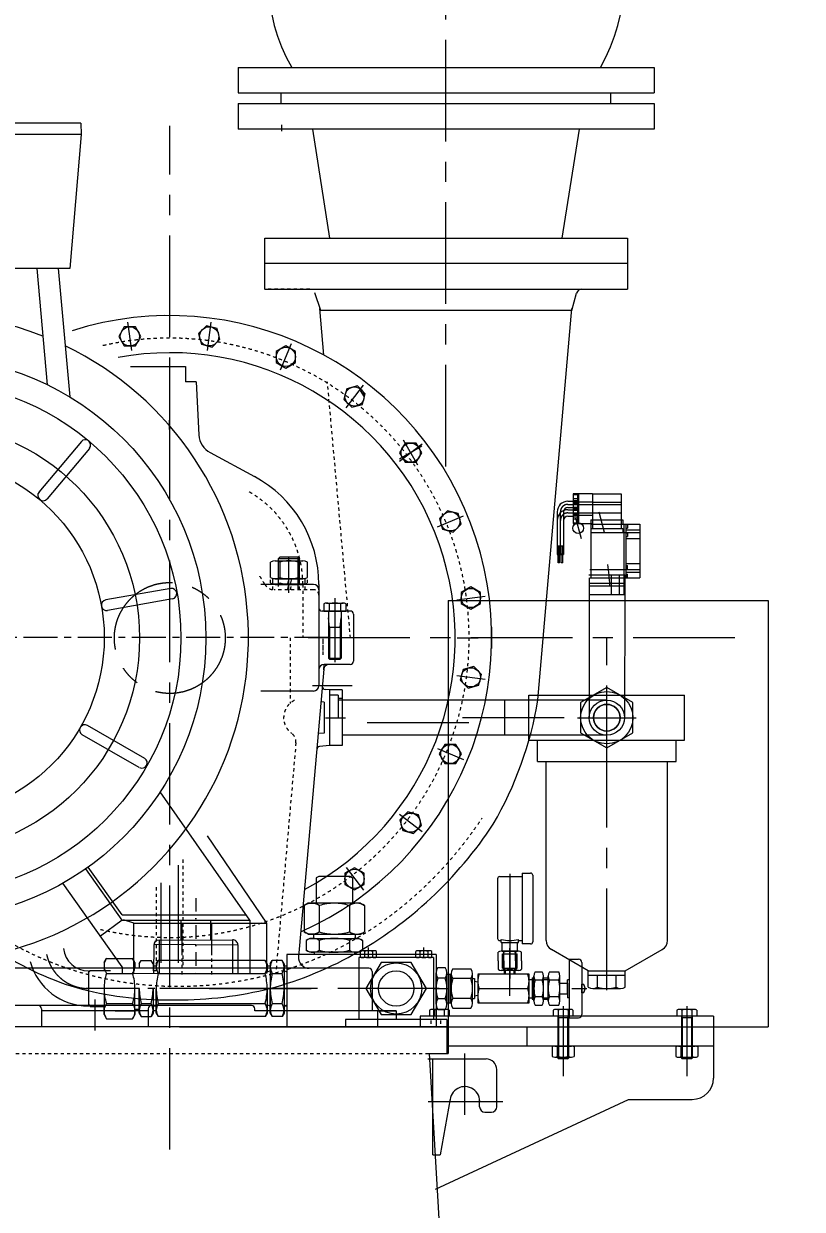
# Model space of a CAD drawing. Header units: millimetres. Extents: x 0 to 559189, y 1 to 426050.
# Drawn here: x 102177 to 120719, y 303753 to 331993 of the extents above; entities that cross this region are included whole.
import ezdxf

# ---------------------------------------------------------------- set-up
doc = ezdxf.new("R2010")
doc.units = ezdxf.units.MM
doc.header["$LTSCALE"] = 25.4
for name, pattern in [('CENTER', [50.8, 31.75, -6.35, 6.35, -6.35]), ('DASHDOT', [25.4, 12.7, -6.35, 0, -6.35]), ('EB_DASH', [6, 3, -3]), ('EB_DASHDOTDOT', [45, 30, -3, 3, -3, 3, -3])]:
    doc.linetypes.add(name, pattern=pattern)
doc.layers.get('Defpoints').update_dxf_attribs({"lineweight": 5})
for name, color, linetype, lineweight in [('CAXA0', 7, 'Continuous', 5), ('CAXA1', 5, 'CENTER', 5), ('CAXA2', 6, 'EB_DASH', 5)]:
    doc.layers.add(name, color=color, linetype=linetype, lineweight=lineweight)
doc.styles.add('Roman', font='arial.ttf')
doc.styles.get("Standard").update_dxf_attribs({"font": 'arial.ttf'})
doc.dimstyles.new('ISO-25', dxfattribs={"dimscale": 30, "dimtxt": 38.1, "dimasz": 38.1, "dimexe": 50.8, "dimexo": 50.8, "dimgap": 15.875, "dimtad": 1, "dimtih": 1, "dimtoh": 1, "dimdec": 1, "dimlfac": 0.03937, "dimdsep": 46, "dimtxsty": 'Standard', "dimcen": 63.5, "dimclrd": 7, "dimclre": 7, "dimclrt": 7, "dimadec": 0, "dimazin": 0, "dimtfac": 1, "dimtdec": 1, "dimtmove": 0, "dimatfit": 3, "dimfxl": 25.4, "dimlwd": 5, "dimlwe": 5, "dimarcsym": 0})

# ---------------------------------------------------------------- blocks, each defined once
blk = doc.blocks.new('*D13')
at = {"color": 7, "linetype": 'Continuous', "lineweight": 5, "transparency": 16777216}
for p, q in [((120928, 363871), (151336, 363871)), ((149812, 362728), (149812, 331477)), ((149812, 297175), (149812, 326245)), ((141824, 296032), (151336, 296032))]:
    blk.add_line(p, q, dxfattribs=at)
at = {"color": 7, "transparency": 16777216}
for points in [[(149621, 362728), (150002, 362728), (149812, 363871)], [(149621, 297175), (150002, 297175), (149812, 296032)]]:
    blk.add_solid(points, dxfattribs=at)
at = {"layer": 'Defpoints', "color": 0, "transparency": 16777216}
for p in [(119404, 363871), (149812, 363871), (140300, 296032)]:
    blk.add_point(p, dxfattribs=at)
at = {"color": 7, "lineweight": 5, "transparency": 16777216, "insert": (149812, 328861), "char_height": 4191, "attachment_point": 5, "style": 'Roman'}
blk.add_mtext('2671', dxfattribs=at)

msp = doc.modelspace()

# ---------------------------------------------------------------- linework, layer by layer
at = {"color": 7, "lineweight": 5}
for p, q in [((107287.12, 330952.37), (117193.12, 330952.37)), ((107287.12, 330952.37), (107287.12, 330342.77)), ((117193.12, 330952.37), (117193.12, 330342.77)), ((107282.2, 330342.77), (117188.2, 330342.77)), ((108307.57, 330088.77), (108307.57, 330342.77)), ((116162.82, 330088.77), (116162.82, 330342.77)), ((107282.2, 330088.77), (117188.2, 330088.77)), ((107282.2, 330088.77), (107282.2, 329479.17)), ((117188.2, 330088.77), (117188.2, 329479.17)), ((103541.05, 329624.26), (94428.52, 329628.49)), ((103541.05, 329624.26), (103541.61, 329355.5)), ((103541.61, 329355.5), (94427.79, 329355.5)), ((103541.61, 329355.5), (103275.7, 326161.64)), ((117188.2, 329479.17), (107282.2, 329479.17)), ((109466.6, 326888.37), (109060.2, 329479.17)), ((115003.8, 326888.37), (115410.2, 329479.17)), ((107917.19, 326888.38), (116553.19, 326888.38)), ((107917.2, 325669.18), (107917.2, 326888.37)), ((107917.2, 326888.37), (116553.2, 326888.37)), ((116553.19, 326888.38), (116553.19, 326278.78)), ((116553.2, 326888.37), (116553.2, 325669.18)), ((116553.19, 326278.78), (107917.19, 326278.78)), ((103275.7, 326161.64), (96289.51, 326156.8)), ((102491.15, 326161.09), (102737.61, 323394.84)), ((103001.13, 326161.45), (103273.55, 323103.8)), ((107917.19, 325669.18), (116553.19, 325669.18)), ((103549.42, 322042.15), (102540, 320834.57)), ((103740.26, 321874.63), (102735.77, 320672.75)), ((105678.7, 318543.27), (104129.21, 318267.05)), ((105717.2, 318292.27), (104175.16, 318017.25)), ((105060.77, 314494.3), (103696.25, 315278.69)), ((104928.93, 314277.27), (103570.88, 315057.8)), ((107563.18, 310642.13), (105425.9, 313694.25)), ((104519.14, 310641.59), (103654.74, 311864.31)), ((104518.03, 310768.59), (103708.37, 311902.24)), ((104521.1, 309523.99), (103107.59, 311519.34)), ((104518.03, 310768.59), (107474.25, 310769.12)), ((105915, 310645.41), (105915.55, 310168.27)), ((106625.11, 310647.35), (106626.84, 310171.98)), ((104518.05, 310641.59), (104002.37, 310256.25)), ((104518.05, 310641.59), (107563.18, 310642.13)), ((107563.18, 310642.13), (107565.25, 309380.07)), ((105399.83, 310165.57), (107148.78, 310174.71)), ((105399.83, 310165.57), (105403.96, 309374.05)), ((107148.78, 310174.71), (107151.77, 309378.92)), ((105273.5, 310039.38), (105269.24, 309373.67)), ((105276.89, 310067.74), (107276.44, 310048.19)), ((107276.44, 310048.19), (107278.96, 309379.27)), ((104521.1, 309523.99), (104521.53, 309371.59)), ((104521.53, 309371.59), (107565.25, 309380.07))]:
    msp.add_line(p, q, dxfattribs=at)
at = {"color": 7, "linetype": 'DASHDOT', "lineweight": 5}
msp.add_line((106276.48, 311166.02), (106274.12, 309376.56), dxfattribs=at)
at = {"color": 7, "lineweight": 5}
for centre, radius in [((99807.52, 317360.04), 6708.52), ((99807.52, 317360.04), 6115), ((99807.52, 317360.04), 5126.52), ((99807.51, 317367.65), 4287.11)]:
    msp.add_circle(centre, radius, dxfattribs=at)
for centre, radius, start, end in [((112105.42, 333009.77), 4100.03, 149.880748, 210.119252), ((112364.97, 333009.77), 4100.03, 329.880748, 30.119252), ((99807.51, 317367.65), 7721.6, 68.524524, 216.36046), ((99807.51, 317367.65), 7721.6, 240.011552, 64.225427), ((103642.91, 321956.19), 127, 322.81785, 137.400947), ((102638.48, 320754.38), 127, 140, 320), ((105695.06, 318417.33), 127, 282.81785, 97.400947), ((104153.11, 318142.32), 127, 100, 280), ((103634.38, 315167.78), 127, 60, 240), ((104992.35, 314387.3), 127, 242.81785, 57.400947), ((105400.49, 310038.57), 127, 90.299347, 179.634118), ((107149.45, 310047.71), 127, 0.215159, 90.299347)]:
    msp.add_arc(centre, radius, start, end, dxfattribs=at)
at = {"layer": 'CAXA0', "color": 7, "linetype": 'Continuous', "lineweight": 5}
for p, q in [((108316.65, 329583.13), (108316.65, 329430.73)), ((116550.14, 326278.78), (112091.97, 326278.78)), ((116553.19, 326278.78), (112095.02, 326278.78)), ((109256.57, 325161.18), (109110.48, 325583.68)), ((115234.07, 325161.18), (115344.97, 325575.05)), ((109325.07, 324100.85), (109229.39, 325211.98)), ((115234.07, 325161.18), (109256.57, 325161.18)), ((114424.61, 315885.37), (115227.72, 325211.98)), ((104572.92, 324773.65), (104440.94, 324545.05)), ((104836.89, 324773.65), (104572.92, 324773.65)), ((104968.87, 324545.05), (104836.89, 324773.65)), ((106526.34, 324800.02), (106339.69, 324613.37)), ((106781.31, 324731.7), (106526.34, 324800.02)), ((104440.94, 324545.05), (104572.92, 324316.45)), ((104836.89, 324316.45), (104968.87, 324545.05)), ((106339.69, 324613.37), (106408.01, 324358.4)), ((106849.63, 324476.73), (106781.31, 324731.7)), ((104572.92, 324316.45), (104836.89, 324316.45)), ((106408.01, 324358.4), (106662.98, 324290.08)), ((106662.98, 324290.08), (106849.63, 324476.73)), ((108420.03, 324319.91), (108191.43, 324187.93)), ((108648.63, 324187.93), (108420.03, 324319.91)), ((108191.43, 324187.93), (108191.43, 323923.96)), ((108191.43, 323923.96), (108420.03, 323791.98)), ((108420.03, 323791.98), (108648.63, 323923.96)), ((108648.63, 323923.96), (108648.63, 324187.93)), ((104716.6, 323829.89), (106030.52, 323829.89)), ((106030.52, 323829.89), (106030.52, 323463.94)), ((106284.52, 323463.94), (106030.52, 323463.94)), ((106284.52, 323463.94), (106350.89, 322197.51)), ((110124.93, 323366.04), (109869.96, 323297.72)), ((110311.58, 323179.38), (110124.93, 323366.04)), ((109869.96, 323297.72), (109801.64, 323042.75)), ((110290.51, 323104.51), (110201.61, 323258.49)), ((110243.26, 322924.41), (110311.58, 323179.38)), ((109801.64, 323042.75), (109988.29, 322856.09)), ((109988.29, 322856.09), (110243.26, 322924.41)), ((111260.89, 322003.4), (111128.9, 321774.8)), ((111524.85, 322003.4), (111260.89, 322003.4)), ((111656.83, 321774.8), (111524.85, 322003.4)), ((106617.17, 321776.91), (107670.4, 321209.24)), ((111128.9, 321774.8), (111260.89, 321546.2)), ((111524.85, 321546.2), (111656.83, 321774.8)), ((111260.89, 321546.2), (111524.85, 321546.2)), ((115136.29, 320619.42), (115263.29, 320619.42)), ((115720.49, 320797.22), (115262.94, 320797.22)), ((115720.49, 320594.02), (115262.94, 320594.02)), ((115263.29, 320797.22), (115263.29, 320289.22)), ((115263.29, 320776.53), (115364.89, 320776.53)), ((115263.29, 320683.86), (115364.89, 320683.86)), ((115263.29, 320635.9), (115364.89, 320635.9)), ((115263.29, 320594.02), (115263.29, 320086.02)), ((115263.29, 320573.33), (115364.89, 320573.33)), ((115364.89, 320797.22), (115364.89, 320289.22)), ((115364.89, 320594.02), (115364.89, 320086.02)), ((115390.29, 320797.22), (115390.29, 320289.22)), ((115390.29, 320594.02), (115390.29, 320086.02)), ((115720.49, 320797.22), (115720.49, 320174.92)), ((115720.49, 320797.22), (116406.29, 320797.22)), ((115720.49, 320594.02), (116406.29, 320594.02)), ((115720.49, 320594.02), (115720.49, 319971.72)), ((116406.29, 320797.22), (116406.29, 320174.92)), ((116406.29, 320594.02), (116406.29, 319971.72)), ((112269.43, 320393.2), (112082.78, 320206.54)), ((112524.4, 320324.88), (112269.43, 320393.2)), ((112592.72, 320069.91), (112524.4, 320324.88)), ((114882.29, 320365.42), (114882.29, 320116.62)), ((115034.69, 320365.42), (115034.69, 320116.62)), ((115136.29, 320467.02), (115263.29, 320467.02)), ((115136.29, 320416.22), (115263.29, 320416.22)), ((115136.29, 320263.82), (115263.29, 320263.82)), ((115263.29, 320480.66), (115364.89, 320480.66)), ((115263.29, 320450.54), (115364.89, 320450.54)), ((115263.29, 320432.7), (115364.89, 320432.7)), ((115263.29, 320402.58), (115364.89, 320402.58)), ((115263.29, 320309.91), (115364.89, 320309.91)), ((115263.29, 320289.22), (115720.49, 320289.22)), ((115263.29, 320247.34), (115364.89, 320247.34)), ((115870.26, 320369.59), (116001.82, 319878.92)), ((112082.78, 320206.54), (112151.1, 319951.57)), ((112406.07, 319883.26), (112592.72, 320069.91)), ((114882.29, 320162.22), (114882.29, 319913.42)), ((114882.29, 320091.22), (114882.29, 319552.9)), ((115034.69, 320162.22), (115034.69, 319913.42)), ((115034.69, 320091.22), (115034.69, 319552.9)), ((115263.29, 320199.38), (115364.89, 320199.38)), ((115263.29, 320106.71), (115364.89, 320106.71)), ((115263.29, 320086.02), (115720.49, 320086.02)), ((115682.39, 320174.92), (115682.39, 320073.32)), ((115682.39, 320174.92), (116444.39, 320174.92)), ((115682.39, 320073.32), (116850.79, 320073.32)), ((115682.39, 320073.32), (115682.39, 318993.82)), ((115682.39, 319971.72), (116444.39, 319971.72)), ((115682.39, 319971.72), (115682.39, 319870.12)), ((116444.39, 320174.92), (116444.39, 320073.32)), ((116444.39, 319971.72), (116444.39, 319870.12)), ((116469.79, 320073.32), (116469.79, 318993.82)), ((116520.59, 320073.32), (116520.59, 318993.82)), ((116520.59, 320068.38), (116558.69, 320068.38)), ((116520.59, 319979.48), (116558.69, 319979.48)), ((116558.69, 320068.38), (116558.69, 319979.48)), ((116850.79, 320073.32), (116850.79, 318993.82)), ((112151.1, 319951.57), (112406.07, 319883.26)), ((114882.29, 319888.02), (114882.29, 319349.7)), ((115034.69, 319888.02), (115034.69, 319349.7)), ((115682.39, 319870.12), (116850.79, 319870.12)), ((115682.39, 319870.12), (115682.39, 318790.62)), ((116469.79, 319870.12), (116469.79, 318790.62)), ((116520.59, 319933.62), (116850.79, 319933.62)), ((116520.59, 319870.12), (116520.59, 318790.62)), ((116520.59, 319865.18), (116558.69, 319865.18)), ((116520.59, 319776.28), (116558.69, 319776.28)), ((116520.59, 319730.42), (116850.79, 319730.42)), ((116558.69, 319865.18), (116558.69, 319776.28)), ((116850.79, 319870.12), (116850.79, 318790.62)), ((114882.29, 319552.9), (115034.69, 319552.9)), ((114901.34, 319353.67), (114901.34, 319552.9)), ((114939.44, 319353.67), (114939.44, 319552.9)), ((114977.54, 319353.67), (114977.54, 319552.9)), ((115015.64, 319353.67), (115015.64, 319552.9)), ((108054.37, 318801.62), (108054.37, 319166)), ((108164.36, 319198.44), (108824.27, 319198.44)), ((108240.32, 319247.96), (108278.42, 319286.06)), ((108748.32, 319247.96), (108240.32, 319247.96)), ((108240.32, 319247.96), (108240.32, 318641.72)), ((108274.34, 319166), (108274.34, 318801.62)), ((108710.22, 319286.06), (108278.42, 319286.06)), ((108748.32, 319247.96), (108710.22, 319286.06)), ((108710.22, 318641.72), (108710.22, 319286.06)), ((108710.22, 318510.95), (108710.22, 319155.29)), ((108714.29, 319166), (108714.29, 318801.62)), ((108748.32, 318641.72), (108748.32, 319247.96)), ((108934.26, 318801.62), (108934.26, 319166)), ((114882.29, 319349.7), (115034.69, 319349.7)), ((114939.44, 319353.67), (114901.34, 319353.67)), ((114901.34, 319150.47), (114901.34, 319349.7)), ((114939.44, 319150.47), (114901.34, 319150.47)), ((114939.44, 319150.47), (114939.44, 319349.7)), ((115015.64, 319353.67), (114977.54, 319353.67)), ((114977.54, 319150.47), (114977.54, 319349.7)), ((115015.64, 319150.47), (114977.54, 319150.47)), ((115015.64, 319150.47), (115015.64, 319349.7)), ((116520.59, 319133.52), (116850.79, 319133.52)), ((108274.34, 319035.22), (108274.34, 318801.62)), ((108714.29, 319035.22), (108714.29, 318801.62)), ((115631.59, 318866.82), (116495.19, 318866.82)), ((115656.99, 318993.82), (116850.79, 318993.82)), ((116174.5, 318600.12), (116174.5, 318866.82)), ((116367.76, 318600.12), (116367.76, 318866.82)), ((116469.79, 318993.82), (116469.79, 318866.82)), ((116480.48, 318600.12), (116480.48, 318866.82)), ((116495.19, 318866.82), (116495.19, 318600.12)), ((116520.59, 319087.66), (116558.69, 319087.66)), ((116520.59, 318998.76), (116558.69, 318998.76)), ((116520.59, 318930.32), (116850.79, 318930.32)), ((116520.59, 318884.46), (116558.69, 318884.46)), ((116558.69, 318998.76), (116558.69, 319087.66)), ((116558.69, 318795.56), (116558.69, 318884.46)), ((109078.52, 318637.95), (107822.89, 318637.95)), ((108877.86, 318768.72), (108110.78, 318768.72)), ((108110.78, 318641.72), (108110.78, 318768.72)), ((108877.86, 318641.72), (108110.78, 318641.72)), ((108877.86, 318637.95), (108110.78, 318637.95)), ((108164.36, 318769.18), (108824.27, 318769.18)), ((108164.36, 318638.4), (108824.27, 318638.4)), ((108461.45, 318641.72), (108465.85, 318658.15)), ((108465.85, 318658.15), (108495.47, 318768.72)), ((108527.19, 318641.72), (108561.21, 318768.72)), ((108877.86, 318641.72), (108877.86, 318768.72)), ((109205.52, 318637.94), (109205.52, 316224.95)), ((112826.85, 318576.82), (112598.25, 318444.84)), ((113055.45, 318444.84), (112826.85, 318576.82)), ((115631.59, 318663.62), (116495.19, 318663.62)), ((115631.59, 318600.12), (116495.19, 318600.12)), ((115644.29, 318790.62), (115644.29, 315462.95)), ((115656.99, 318790.62), (116850.79, 318790.62)), ((116174.5, 318396.92), (116174.5, 318663.62)), ((116367.76, 318396.92), (116367.76, 318663.62)), ((116469.79, 318790.62), (116469.79, 318663.62)), ((116480.48, 318396.92), (116480.48, 318663.62)), ((116495.19, 318663.62), (116495.19, 318396.92)), ((116520.59, 318795.56), (116558.69, 318795.56)), ((112598.25, 318444.84), (112598.25, 318180.88)), ((113055.45, 318180.88), (113055.45, 318444.84)), ((115631.59, 318396.92), (116495.19, 318396.92)), ((116495.19, 318396.92), (116482.49, 315462.95)), ((109954.92, 318002.91), (109281.72, 318002.91)), ((109322.55, 318174.05), (109322.55, 318003.01)), ((109322.55, 318003.01), (109850.48, 318003.01)), ((109388.54, 318193.51), (109784.49, 318193.51)), ((109434.12, 318003.01), (109738.92, 318003.01)), ((109434.12, 318003.01), (109434.12, 316882.87)), ((109454.53, 318174.05), (109454.53, 318003.01)), ((109718.5, 318174.05), (109718.5, 318003.01)), ((109738.92, 318003.01), (109738.92, 316882.87)), ((109850.48, 318174.05), (109850.48, 318003.01)), ((112285.27, 318256.87), (119905.27, 318256.87)), ((112285.27, 318256.87), (112285.27, 308096.87)), ((112598.25, 318180.88), (112826.85, 318048.89)), ((112826.85, 318048.89), (113055.45, 318180.88)), ((119905.27, 318256.87), (119905.27, 308096.87)), ((109456.98, 317622.01), (109434.12, 317844.26)), ((109716.06, 317622.01), (109738.92, 317844.26)), ((110031.12, 317926.71), (110031.12, 316809.18)), ((109434.12, 317622.01), (109738.92, 317622.01)), ((109456.98, 317622.01), (109456.98, 316860.01)), ((109716.06, 317622.01), (109716.06, 316860.01)), ((113322.37, 317113.95), (113323.26, 317621.95)), ((109456.98, 316860.01), (109434.12, 316882.87)), ((109434.12, 316882.87), (109738.92, 316882.87)), ((109456.98, 316860.01), (109716.06, 316860.01)), ((109716.06, 316860.01), (109738.92, 316882.87)), ((109322.48, 316617.05), (108723.44, 309770.08)), ((109321.99, 316605.19), (109333.17, 316732.98)), ((109954.92, 316732.98), (109332.62, 316732.98)), ((112640.2, 316609.75), (112571.88, 316354.78)), ((112895.17, 316678.07), (112640.2, 316609.75)), ((113081.82, 316491.42), (112895.17, 316678.07)), ((112571.88, 316354.78), (112758.53, 316168.13)), ((113013.5, 316236.45), (113081.82, 316491.42)), ((109078.52, 316097.95), (107822.97, 316097.95)), ((109459.54, 316123.35), (109356.56, 316132.35)), ((109764.34, 316123.35), (109459.54, 316123.35)), ((109459.67, 316123.35), (109459.67, 314802.55)), ((109764.34, 316123.35), (109764.34, 314802.55)), ((112758.53, 316168.13), (113013.5, 316236.45)), ((116063.39, 316181.77), (115440.88, 315822.36)), ((116685.91, 315822.36), (116063.39, 316181.77)), ((109332.67, 315832.79), (109254.37, 315837.18)), ((109332.54, 315818.55), (109332.54, 315090.9)), ((109332.67, 315832.79), (109332.67, 315121.59)), ((109662.74, 316002.64), (109459.54, 316002.64)), ((109662.74, 315996.29), (109459.54, 315996.29)), ((109459.54, 315818.55), (109459.54, 315107.35)), ((109459.54, 315742.35), (109459.54, 315183.55)), ((109662.74, 316002.64), (109662.74, 315462.9)), ((109764.34, 315919.97), (109662.74, 315919.97)), ((110183.42, 315882.05), (109662.74, 315882.05)), ((116066.55, 315882.05), (109662.74, 315882.05)), ((113637.82, 315043.85), (113637.82, 315882.05)), ((114208.97, 315996.2), (117917.37, 315996.2)), ((114209.23, 315996.1), (117714.36, 315996.1)), ((114209.33, 314929.39), (114209.33, 315996.19)), ((115440.88, 315822.36), (115440.88, 315103.54)), ((116685.91, 315103.54), (116685.91, 315822.36)), ((117917.46, 314929.39), (117917.46, 315996.19)), ((109332.67, 315093.1), (109181.57, 315084.62)), ((116063.4, 315043.85), (109764.34, 315043.85)), ((114208.97, 314929.4), (117714.36, 314929.4)), ((114209.23, 314929.3), (117917.53, 314929.3)), ((114412.43, 314421.3), (114412.43, 314929.3)), ((115440.88, 315103.54), (116063.39, 314744.13)), ((116063.39, 314744.13), (116685.91, 315103.54)), ((117714.36, 314421.39), (117714.36, 314929.4)), ((109459.54, 314802.55), (109221.88, 314773.65)), ((109764.34, 314802.55), (109459.54, 314802.55)), ((112205.77, 314826.33), (112073.78, 314597.73)), ((112073.78, 314597.73), (112205.77, 314369.13)), ((112469.73, 314826.33), (112205.77, 314826.33)), ((112601.71, 314597.73), (112469.73, 314826.33)), ((112469.73, 314369.13), (112601.71, 314597.73)), ((112205.77, 314369.13), (112469.73, 314369.13)), ((114412.43, 314421.3), (117714.43, 314421.3)), ((114615.59, 310158.61), (114615.59, 314421.3)), ((117511.23, 310158.61), (117511.23, 314421.3)), ((111324.55, 313216.13), (111137.9, 313029.48)), ((111579.52, 313147.81), (111324.55, 313216.13)), ((111137.9, 313029.48), (111206.22, 312774.51)), ((111647.84, 312892.84), (111579.52, 313147.81)), ((107970.76, 310565.23), (106552.84, 312648.58)), ((111206.22, 312774.51), (111461.19, 312706.19)), ((111461.19, 312706.19), (111647.84, 312892.84)), ((105852.78, 311953.43), (105852.78, 309620.95)), ((110056.61, 311888.86), (109828.01, 311756.88)), ((110285.21, 311756.88), (110056.61, 311888.86)), ((105446.38, 311531.38), (105446.38, 309620.95)), ((109201.39, 311678.44), (109142.1, 311644.21)), ((109142.1, 311644.21), (109142.1, 311043.44)), ((109946.41, 311678.44), (109201.39, 311678.44)), ((109828.01, 311756.88), (109828.01, 311492.91)), ((109828.01, 311492.91), (110056.61, 311360.93)), ((109946.41, 311678.44), (110005.7, 311644.21)), ((110005.7, 311644.21), (110005.7, 311043.44)), ((110056.61, 311360.93), (110285.21, 311492.91)), ((110285.21, 311492.91), (110285.21, 311756.88)), ((113461.49, 311627.71), (113461.49, 310205.31)), ((113512.29, 311678.51), (114045.69, 311678.51)), ((114045.69, 311761.06), (114045.69, 310071.96)), ((114045.69, 311761.06), (114248.89, 311761.06)), ((114299.69, 311710.26), (114299.69, 310122.76)), ((108951.38, 311043.44), (108855.08, 310987.84)), ((108855.08, 310987.84), (108855.08, 310362.44)), ((110196.42, 311043.44), (108951.38, 311043.44)), ((108951.38, 311043.44), (109142.1, 311043.44)), ((109214.49, 310987.84), (109214.49, 310362.44)), ((109933.58, 310987.84), (109933.58, 310362.44)), ((110196.42, 311043.44), (110292.72, 310987.84)), ((110292.72, 310987.84), (110292.72, 310362.44)), ((104795.76, 310565.23), (104551.92, 310644.46)), ((104795.76, 309366.69), (104795.76, 310565.23)), ((104795.76, 310565.23), (107970.76, 310565.23)), ((107970.76, 309366.69), (107970.76, 310565.23)), ((108951.38, 310306.84), (108855.08, 310362.44)), ((110196.42, 310306.84), (110292.72, 310362.44)), ((108989.7, 310205.24), (108905.88, 310156.85)), ((108905.88, 310156.85), (108905.88, 309923.43)), ((108951.38, 310306.84), (110196.42, 310306.84)), ((109078.6, 310306.84), (108951.38, 310306.84)), ((108989.7, 310205.24), (110158.1, 310205.24)), ((109078.6, 310205.24), (108989.7, 310205.24)), ((109078.6, 310306.84), (109078.6, 310205.24)), ((109214.49, 310156.85), (109214.49, 309923.43)), ((109933.58, 310156.85), (109933.58, 309923.43)), ((110069.2, 310306.84), (110069.2, 310205.24)), ((110158.1, 310205.24), (110241.92, 310156.85)), ((110241.92, 310156.85), (110241.92, 309923.43)), ((113512.29, 310154.51), (113550.39, 310154.51)), ((113550.39, 310103.71), (113550.39, 310182.1)), ((113550.39, 310103.71), (113956.79, 310103.71)), ((113569.44, 310092.28), (113569.44, 310103.71)), ((113569.44, 309900.51), (113569.44, 310092.28)), ((113937.74, 310092.28), (113937.74, 310103.71)), ((113937.74, 309900.51), (113937.74, 310092.28)), ((113956.79, 310103.71), (113956.79, 310182.1)), ((113956.79, 310154.51), (114045.69, 310154.51)), ((108443.55, 309824.31), (108443.55, 308096.87)), ((111999.75, 309824.31), (108443.55, 309824.31)), ((108989.7, 309875.11), (108905.88, 309923.51)), ((110158.1, 309875.11), (108989.7, 309875.11)), ((109091.38, 309876.92), (109091.38, 309824.31)), ((110056.58, 309876.93), (110056.58, 309824.31)), ((110158.1, 309875.11), (110241.92, 309923.51)), ((110196.17, 309763.26), (110196.17, 309895.24)), ((110529.79, 309910.53), (110243.83, 309910.53)), ((110291.49, 309895.24), (110291.49, 309763.26)), ((110482.13, 309895.24), (110482.13, 309763.26)), ((110577.45, 309763.26), (110577.45, 309895.24)), ((111516.97, 309763.26), (111516.97, 309895.24)), ((111850.59, 309910.53), (111564.63, 309910.53)), ((111612.29, 309895.24), (111612.29, 309763.26)), ((111802.93, 309895.24), (111802.93, 309763.26)), ((111898.25, 309763.26), (111898.25, 309895.24)), ((112000.99, 309824.31), (112000.99, 308096.87)), ((113474.96, 309671.91), (113474.96, 309875.11)), ((113962.56, 309900.51), (113544.62, 309900.51)), ((113569.44, 309900.51), (113937.74, 309900.51)), ((113575.79, 309837.01), (113931.39, 309837.01)), ((113575.79, 309494.11), (113575.79, 309837.01)), ((113607.54, 309837.01), (113607.54, 309900.51)), ((113607.54, 309494.11), (113607.54, 309837.01)), ((113614.28, 309671.91), (113614.28, 309875.11)), ((113892.91, 309671.91), (113892.91, 309875.11)), ((113899.64, 309837.01), (113899.64, 309900.51)), ((113899.64, 309494.11), (113899.64, 309837.01)), ((113931.39, 309494.11), (113931.39, 309837.01)), ((114032.22, 309671.91), (114032.22, 309875.11)), ((114248.89, 310071.96), (114045.69, 310071.96)), ((115623.49, 309430.08), (114742.63, 309938.64)), ((116503.37, 309430.08), (117384.23, 309938.64)), ((104090.24, 309633.98), (104145.84, 309730.29)), ((104090.24, 309633.98), (104090.24, 309443.27)), ((104145.84, 309730.29), (104771.24, 309730.29)), ((104826.84, 309633.98), (104771.24, 309730.29)), ((104788.74, 309544.87), (104788.74, 309506.77)), ((104826.84, 309633.98), (104826.84, 309506.77)), ((104928.44, 309595.67), (104976.83, 309679.49)), ((104928.44, 309595.67), (104928.44, 309506.77)), ((104976.83, 309679.49), (105210.24, 309679.49)), ((105258.64, 309595.67), (105210.24, 309679.49)), ((105258.64, 309595.67), (105258.64, 309430.57)), ((105332.3, 309544.96), (105258.64, 309544.96)), ((105332.3, 309595.67), (105380.69, 309679.49)), ((105332.3, 309595.67), (105332.3, 309430.66)), ((107926.21, 309679.67), (105380.69, 309679.67)), ((107926.21, 309679.67), (106471.4, 309679.67)), ((107974.61, 309595.85), (107926.21, 309679.67)), ((108047.56, 309544.96), (107973.9, 309544.96)), ((107974.61, 309595.85), (107974.61, 309403.16)), ((108047.56, 309595.67), (108095.95, 309679.67)), ((108047.56, 309595.67), (108047.56, 309430.66)), ((108047.56, 309595.67), (108047.56, 309430.66)), ((108330.47, 309679.67), (108095.95, 309679.67)), ((108329.36, 309679.67), (108095.95, 309679.67)), ((108377.76, 309595.76), (108330.47, 309679.67)), ((108377.76, 309595.76), (108377.76, 309430.66)), ((108377.76, 309430.66), (108377.76, 309595.67)), ((108451.42, 309544.96), (108377.76, 309544.96)), ((110158.21, 309747.97), (110158.21, 308274.77)), ((111936.21, 309747.97), (110158.21, 309747.97)), ((110529.79, 309747.97), (110243.83, 309747.97)), ((110687.84, 309634.03), (110328.43, 309011.51)), ((111406.66, 309634.03), (110687.84, 309634.03)), ((111766.07, 309011.51), (111406.66, 309634.03)), ((111850.59, 309747.97), (111564.63, 309747.97)), ((111936.21, 309747.97), (111936.21, 308274.77)), ((113474.96, 309671.91), (113474.96, 309468.71)), ((113614.28, 309671.91), (113614.28, 309468.71)), ((113892.91, 309671.91), (113892.91, 309468.71)), ((114032.22, 309671.91), (114032.22, 309468.71)), ((115163.29, 309710.01), (115163.29, 309011.51)), ((115163.29, 309710.01), (115391.89, 309710.01)), ((115468.09, 309633.81), (115468.09, 308389.21)), ((110399.34, 309493.95), (91565.32, 309493.95)), ((103721.94, 309383.97), (103756.17, 309443.27)), ((103721.94, 309430.55), (103721.94, 308592.46)), ((103756.17, 309443.27), (104242.64, 309443.27)), ((104145.84, 309371.06), (104771.24, 309371.06)), ((104242.64, 309501.69), (104420.44, 309501.69)), ((104788.74, 309506.77), (104928.44, 309506.77)), ((105332.3, 309430.66), (105258.64, 309430.66)), ((105380.69, 309371.06), (107926.21, 309371.06)), ((108047.56, 309430.66), (107974.61, 309403.16)), ((108049.35, 309493.95), (108047.56, 308427.27)), ((108095.95, 309370.71), (108329.36, 309370.71)), ((108377.76, 309493.95), (108377.76, 308427.27)), ((108451.42, 309403.16), (108377.76, 309430.66)), ((110475.54, 309417.75), (110475.54, 308477.95)), ((112000.99, 308637.56), (112000.99, 309385.46)), ((112038.92, 309510.11), (112217.06, 309510.11)), ((112217.06, 309260.81), (112038.92, 309260.81)), ((112254.99, 308637.56), (112254.99, 309385.46)), ((112254.99, 309354.41), (112356.59, 309354.41)), ((112331.19, 308668.61), (112331.19, 309354.41)), ((112331.19, 309329.01), (112356.59, 309329.01)), ((112356.59, 309363.46), (112356.59, 309011.51)), ((112393.62, 309480.78), (112827.57, 309480.78)), ((112827.57, 309246.15), (112393.62, 309246.15)), ((112864.59, 308659.56), (112864.59, 309363.46)), ((112864.59, 309252.81), (112915.39, 309252.81)), ((112915.39, 309252.81), (112915.39, 308770.21)), ((114210.79, 309354.41), (112991.59, 309354.41)), ((112991.59, 309349.31), (112991.59, 308668.61)), ((113962.56, 309443.31), (113544.62, 309443.31)), ((113575.79, 309494.11), (113931.39, 309494.11)), ((113626.59, 309354.41), (113626.59, 309443.31)), ((113651.99, 309354.41), (113651.99, 309443.31)), ((113690.09, 309468.71), (113690.09, 309494.11)), ((113690.09, 309468.71), (113817.09, 309468.71)), ((113817.09, 309468.71), (113817.09, 309494.11)), ((113855.19, 309354.41), (113855.19, 309443.31)), ((113880.59, 309354.41), (113880.59, 309443.31)), ((114210.79, 308668.61), (114210.79, 309354.41)), ((114286.99, 309265.51), (114328.09, 309265.51)), ((114286.99, 309265.51), (114286.99, 308757.51)), ((114328.09, 308714.55), (114328.09, 309308.47)), ((114357.29, 309407.46), (114527.49, 309407.46)), ((114556.69, 308714.55), (114556.69, 309308.47)), ((114556.69, 309265.51), (114667.99, 309265.51)), ((114667.99, 308714.55), (114667.99, 309308.47)), ((114697.19, 309407.46), (114918.2, 309407.46)), ((114947.39, 308714.55), (114947.39, 309308.47)), ((115623.49, 309043.42), (115623.49, 309430.08)), ((115623.49, 309430.08), (116503.37, 309430.08)), ((115623.49, 309328.48), (116503.37, 309328.48)), ((115843.39, 309043.42), (115843.39, 309328.48)), ((116283.4, 309043.42), (116283.4, 309328.48)), ((116503.37, 309043.42), (116503.37, 309430.08)), ((104090.24, 309011.47), (104090.24, 308388.95)), ((104826.84, 308388.95), (104826.84, 309011.47)), ((104928.44, 309011.56), (104928.44, 308427.27)), ((104928.44, 308427.27), (104928.44, 309011.47)), ((105258.64, 309011.47), (105258.64, 308427.27)), ((105332.3, 309011.56), (105332.3, 308478.16)), ((105332.3, 309011.56), (105332.3, 308427.27)), ((105332.3, 308427.27), (105332.3, 309011.47)), ((107974.61, 309011.56), (107974.61, 308427.27)), ((107974.61, 309011.47), (107974.61, 308427.27)), ((108047.56, 309011.56), (108047.56, 308427.27)), ((108047.56, 308427.27), (108047.56, 309011.47)), ((108377.76, 309011.56), (108377.76, 308427.27)), ((110328.43, 309011.51), (110687.84, 308389)), ((111406.66, 308389), (111766.07, 309011.51)), ((112356.59, 308659.56), (112356.59, 309011.51)), ((112915.39, 309189.31), (112991.59, 309167.72)), ((113021.49, 309011.51), (114181.6, 309011.51)), ((114210.79, 309229.95), (114286.99, 309229.95)), ((114286.99, 309229.95), (114328.09, 309229.95)), ((114527.49, 309209.49), (114357.29, 309209.49)), ((114556.69, 309229.95), (114667.99, 309229.95)), ((114918.2, 309209.49), (114697.19, 309209.49)), ((114947.39, 309138.51), (115125.19, 309138.51)), ((115125.19, 308884.51), (115125.19, 309220.64)), ((115163.29, 309220.64), (115125.19, 309220.64)), ((115125.19, 309138.51), (115125.19, 308788.84)), ((115163.29, 309011.51), (115163.29, 308313.01)), ((115468.09, 308909.91), (115468.09, 309113.11)), ((115468.09, 309113.11), (115511.17, 309113.11)), ((115536.93, 309021.67), (115536.93, 309001.35)), ((115546.83, 309021.67), (115536.93, 309021.67)), ((115546.83, 309001.35), (115536.93, 309001.35)), ((115733.48, 309010.98), (116393.39, 309010.98)), ((112217.06, 308762.21), (112038.92, 308762.21)), ((112254.99, 308668.61), (112356.59, 308668.61)), ((112331.19, 308694.01), (112356.59, 308694.01)), ((112827.57, 308776.88), (112393.62, 308776.88)), ((112864.59, 308770.21), (112915.39, 308770.21)), ((112915.39, 308833.71), (112991.82, 308855.3)), ((112991.59, 308668.61), (114210.79, 308668.61)), ((114210.79, 308793.07), (114286.99, 308793.07)), ((114286.99, 308793.07), (114328.09, 308793.07)), ((114286.99, 308757.51), (114328.09, 308757.51)), ((114527.49, 308813.54), (114357.29, 308813.54)), ((114556.69, 308793.07), (114667.99, 308793.07)), ((114556.69, 308757.51), (114667.99, 308757.51)), ((114918.2, 308813.54), (114697.19, 308813.54)), ((114947.39, 308884.51), (115125.19, 308884.51)), ((115163.29, 308788.84), (115125.19, 308788.84)), ((115511.68, 308909.91), (115468.09, 308909.91)), ((115519.68, 308917.01), (115476.09, 308917.01)), ((107605.54, 308604.95), (94105.32, 308604.95)), ((102601.5, 308528.77), (102601.5, 308477.97)), ((102601.5, 308477.97), (102601.5, 308096.87)), ((105141.5, 308477.97), (102601.5, 308477.97)), ((104544.5, 308477.87), (102601.5, 308477.87)), ((102601.62, 308528.75), (102601.62, 308477.95)), ((105141.62, 308477.95), (102601.62, 308477.95)), ((105141.62, 308477.95), (102601.62, 308477.95)), ((103134.95, 308477.99), (102703.15, 308477.99)), ((103135.07, 308477.97), (102703.27, 308477.97)), ((103721.94, 308638.96), (103756.17, 308579.67)), ((103756.17, 308579.67), (104090.24, 308579.67)), ((104090.24, 308388.95), (104090.24, 308579.67)), ((104090.24, 308388.95), (104145.84, 308292.65)), ((104145.84, 308652.06), (104771.24, 308652.06)), ((104356.87, 308478.07), (104826.84, 308478.07)), ((104826.84, 308388.95), (104771.24, 308292.65)), ((104826.84, 308516.17), (104928.44, 308516.17)), ((104826.84, 308516.17), (104826.84, 308388.95)), ((104928.44, 308516.17), (104928.44, 308427.27)), ((104928.44, 308427.27), (104976.83, 308343.45)), ((104976.83, 308652.06), (105210.24, 308652.06)), ((105141.62, 308528.77), (105141.62, 308096.87)), ((105258.64, 308427.27), (105210.24, 308343.45)), ((105332.3, 308478.16), (105257.93, 308478.16)), ((105332.3, 308592.46), (105258.64, 308592.46)), ((105258.64, 308427.27), (105258.64, 308592.37)), ((105332.3, 308516.17), (105332.3, 308427.27)), ((105332.3, 308427.27), (105380.69, 308343.45)), ((105380.69, 308652.06), (107926.21, 308652.06)), ((107681.74, 308477.95), (107681.74, 308528.75)), ((110475.54, 308477.95), (107681.74, 308477.95)), ((107974.61, 308427.27), (107926.21, 308343.45)), ((110602.74, 308477.89), (107973.5, 308477.89)), ((108048.27, 308478.16), (107973.9, 308478.16)), ((108047.56, 308592.46), (107974.61, 308619.96)), ((107974.61, 308427.27), (107974.61, 308592.37)), ((108047.56, 308516.17), (108047.56, 308427.27)), ((108047.56, 308427.27), (108095.95, 308343.45)), ((108095.95, 308652.06), (108329.36, 308652.06)), ((110475.54, 308477.95), (108189.62, 308477.95)), ((108377.76, 308427.27), (108329.36, 308343.45)), ((108443.56, 308478.16), (108377.05, 308478.16)), ((108451.42, 308619.96), (108377.76, 308592.37)), ((108451.42, 308592.39), (108377.76, 308592.39)), ((108377.76, 308427.27), (108377.76, 308592.37)), ((108380.04, 308528.75), (108380.04, 308477.95)), ((111047.24, 308477.97), (109142, 308477.97)), ((110602.74, 308477.97), (110602.74, 308096.87)), ((110615.08, 308477.87), (111047.24, 308477.87)), ((110687.84, 308389), (111406.66, 308389)), ((111047.24, 308477.87), (111047.24, 308274.77)), ((111842.09, 308495.02), (111842.09, 308350.97)), ((112252.7, 308513.53), (111900.74, 308513.53)), ((111959.4, 308495.02), (111959.4, 308350.97)), ((112038.92, 308512.91), (112217.06, 308512.91)), ((112194.04, 308495.02), (112194.04, 308350.97)), ((112311.36, 308495.02), (112311.36, 308350.97)), ((112393.62, 308542.24), (112827.57, 308542.24)), ((114357.29, 308615.57), (114527.49, 308615.57)), ((114697.19, 308615.57), (114918.2, 308615.57)), ((114788.49, 308495.02), (114788.49, 308350.97)), ((115199.1, 308513.53), (114847.14, 308513.53)), ((114905.8, 308495.02), (114905.8, 308350.97)), ((115140.44, 308495.02), (115140.44, 308350.97)), ((115257.76, 308495.02), (115257.76, 308350.97)), ((117734.95, 308495.02), (117734.95, 308350.97)), ((118145.56, 308513.53), (117793.61, 308513.53)), ((117852.26, 308495.02), (117852.26, 308350.97)), ((118086.9, 308495.02), (118086.9, 308350.97)), ((118204.22, 308495.02), (118204.22, 308350.97)), ((104145.84, 308292.65), (104771.24, 308292.65)), ((104976.83, 308343.45), (105210.24, 308343.45)), ((107926.21, 308343.45), (105380.69, 308343.45)), ((108329.36, 308343.45), (108095.95, 308343.45)), ((109840.71, 308274.77), (109840.71, 308096.94)), ((112253.71, 308274.77), (109840.71, 308274.77)), ((111619.58, 308350.97), (111619.58, 308274.77)), ((118604.58, 308350.97), (111619.58, 308350.97)), ((111619.58, 308274.77), (111619.58, 308096.87)), ((112311.36, 308350.97), (111842.09, 308350.97)), ((112203.72, 308350.97), (111949.72, 308350.97)), ((112253.71, 308274.77), (112253.71, 308096.94)), ((115257.76, 308350.97), (114788.49, 308350.97)), ((115150.12, 308350.97), (114896.12, 308350.97)), ((114896.12, 308350.97), (114915.17, 308312.87)), ((114896.12, 308350.97), (114896.12, 307354.02)), ((115150.12, 308312.87), (114896.12, 308312.87)), ((114915.17, 308312.87), (114915.17, 307334.97)), ((115150.12, 308350.97), (115131.07, 308312.87)), ((115131.07, 308312.87), (115131.07, 307334.97)), ((115150.12, 308350.97), (115150.12, 307354.02)), ((115163.29, 308313.01), (115391.89, 308313.01)), ((118204.22, 308350.97), (117734.95, 308350.97)), ((118096.58, 308350.97), (117842.58, 308350.97)), ((117842.58, 308350.97), (117861.63, 308312.87)), ((117842.58, 308350.97), (117842.58, 307354.02)), ((118096.58, 308312.87), (117842.58, 308312.87)), ((117861.63, 308312.87), (117861.63, 307334.97)), ((118096.58, 308350.97), (118077.53, 308312.87)), ((118077.53, 308312.87), (118077.53, 307334.97)), ((118096.58, 308350.97), (118096.58, 307354.02)), ((118604.58, 308350.97), (118604.58, 306877.9)), ((111491.4, 308096.89), (89679.27, 308096.89)), ((112253.4, 308096.87), (90409.31, 308096.87)), ((105890.81, 308096.87), (119905.27, 308096.87)), ((112253.31, 308096.87), (112253.31, 307461.87)), ((112253.41, 308097.1), (112253.41, 307462.12)), ((112253.41, 308096.87), (117574.81, 308096.87)), ((112285.27, 308096.89), (112285.27, 307461.88)), ((114159.43, 308096.87), (114159.43, 307639.77)), ((118604.58, 307639.77), (112254.69, 307639.77)), ((114759.16, 307620.18), (114759.16, 307394.95)), ((114825.15, 307639.65), (115221.09, 307639.65)), ((114891.14, 307394.95), (114891.14, 307620.18)), ((115155.1, 307394.95), (115155.1, 307620.18)), ((115287.08, 307620.18), (115287.08, 307394.95)), ((117705.62, 307619.61), (117705.62, 307394.38)), ((117771.61, 307639.07), (118167.56, 307639.07)), ((117837.6, 307394.38), (117837.6, 307619.61)), ((118101.56, 307394.38), (118101.56, 307619.61)), ((118233.55, 307619.61), (118233.55, 307394.38)), ((111798.03, 307461.88), (112253.31, 307461.88)), ((111798.04, 307462.12), (112285.27, 307461.98)), ((111798.04, 307462.1), (112253.31, 307462.1)), ((111799.19, 307335.12), (112254.46, 307335.12)), ((111799.22, 307334.95), (112254.5, 307334.95)), ((111799.29, 307335.16), (112254.69, 307335.16)), ((111799.29, 307335.13), (112254.56, 307335.13)), ((111799.32, 307334.96), (112254.59, 307334.96)), ((111829.9, 307461.88), (112432.29, 297174.88)), ((111919.59, 305048.95), (111919.59, 307334.95)), ((111919.59, 307334.95), (113189.59, 307334.95)), ((114825.15, 307375.49), (115221.09, 307375.49)), ((114915.17, 307334.97), (114896.12, 307354.02)), ((115150.12, 307354.02), (114896.12, 307354.02)), ((115131.07, 307334.97), (114915.17, 307334.97)), ((115131.07, 307334.97), (115150.12, 307354.02)), ((117771.61, 307374.91), (118167.56, 307374.91)), ((117861.63, 307334.97), (117842.58, 307354.02)), ((118096.58, 307354.02), (117842.58, 307354.02)), ((118077.53, 307334.97), (117861.63, 307334.97)), ((118077.53, 307334.97), (118096.58, 307354.02)), ((113443.59, 306191.95), (113443.59, 307080.95)), ((111987.37, 304228.6), (116579.38, 306369.9)), ((112331.39, 306380.7), (112096.57, 305048.95)), ((113035.11, 306191.95), (113035.11, 306357.28)), ((116579.38, 306369.9), (118096.58, 306369.9)), ((113162.11, 306064.95), (113316.59, 306064.95)), ((111919.59, 305048.95), (112096.57, 305048.95))]:
    msp.add_line(p, q, dxfattribs=at)
for centre, radius in [((104704.9, 324545.05), 228.6), ((106594.66, 324545.05), 228.6), ((108420.03, 324055.94), 228.6), ((110056.61, 323111.07), 228.6), ((111392.87, 321774.8), 228.6), ((112337.75, 320138.23), 228.6), ((115383.24, 319976.04), 127), ((112826.85, 318312.86), 228.6), ((112826.85, 316423.1), 228.6), ((116063.39, 315462.95), 622.52), ((116063.29, 315462.96), 419.1), ((116063.16, 315462.95), 317.5), ((116063.16, 315462.95), 317.5), ((112337.75, 314597.73), 228.6), ((111392.87, 312961.16), 228.6), ((110056.61, 311624.9), 228.6), ((111047.18, 309011.51), 609.6), ((111047.18, 309011.51), 419.1)]:
    msp.add_circle(centre, radius, dxfattribs=at)
for centre, radius, start, end in [((115467.64, 325542.18), 127, 90, 165), ((105649.59, 317367.95), 7670.8, 294.04651, 107.610384), ((105656.49, 317360.78), 6794.5, 298.163751, 100.45607), ((106858.19, 322224.09), 508, 183, 241.676133), ((106284.52, 318637.94), 2921, 0, 61.676135), ((106284.58, 318637.91), 2921, 0, 61.676135), ((106284.62, 318637.91), 2921, 0, 61.676135), ((115136.29, 320365.42), 254, 90, 180), ((115136.29, 320162.22), 254, 90, 180), ((115136.29, 320365.42), 101.6, 90, 180), ((115136.29, 320162.22), 101.6, 90, 180), ((105648.52, 317367.91), 2159, 0, 0), ((108164.36, 318995.77), 202.67, 57.132768, 122.867232), ((108494.32, 318436.44), 762, 73.221345, 106.778655), ((108824.27, 318995.77), 202.67, 57.132768, 122.867232), ((108531.4, 318141.26), 7620, 3.510023, 7.330565), ((108164.36, 318971.84), 202.67, 237.132768, 302.867232), ((108494.32, 319531.18), 762, 253.221345, 286.778655), ((108824.27, 318971.84), 202.67, 237.132768, 302.867232), ((109078.52, 318510.95), 127, 0, 90), ((109281.72, 318079.11), 76.2, 180, 270), ((109388.54, 318071.91), 121.6, 57.132768, 122.867232), ((109586.52, 317736.31), 457.2, 73.221345, 106.778655), ((109784.49, 318071.91), 121.6, 57.132768, 122.867232), ((109954.92, 317926.71), 76.2, 0, 90), ((109332.62, 316605.98), 127, 90, 180), ((109448.99, 316605.98), 127, 90, 175), ((109954.92, 316809.18), 76.2, 270, 0), ((109078.52, 316224.95), 127, 270, 0), ((109363.2, 316208.26), 76.2, 175, 265), ((105665.95, 317363.46), 8882.5, 330.028115, 350.421141), ((116063.16, 315462.95), 317.5, 90, 270), ((116063.39, 315462.95), 317.5, 270, 90), ((109231.07, 314698.01), 76.2, 96.931973, 175), ((113512.29, 311627.71), 50.8, 90, 180), ((114248.89, 311710.26), 50.8, 0, 90), ((109034.79, 310725.23), 318.21, 55.615753, 124.384247), ((109573.9, 309854.01), 1189.43, 90, 107.587954), ((109574.17, 309854.01), 1189.43, 72.412046, 90), ((110113.28, 310725.23), 318.21, 55.615753, 124.384247), ((109034.79, 310625.05), 318.21, 235.615753, 304.384247), ((109573.9, 311496.27), 1189.43, 252.412046, 270), ((109574.17, 311496.27), 1189.43, 270, 287.587954), ((110113.28, 310625.05), 318.21, 235.615753, 304.384247), ((109060.19, 309935.04), 270.2, 55.174817, 124.825183), ((109573.9, 308846.4), 1358.83, 90, 105.337174), ((109574.17, 308846.4), 1358.83, 74.662826, 90), ((110087.88, 309935.04), 270.2, 55.174817, 124.825183), ((113512.29, 310205.31), 50.8, 180, 270), ((113753.59, 310916.51), 762, 254.53399, 285.46601), ((114248.89, 310122.76), 50.8, 270, 0), ((114869.59, 310158.61), 254, 180, 240), ((117257.23, 310158.61), 254, 300, 360), ((103718.29, 310027.56), 596.9, 186.360884, 270), ((109060.19, 310145.31), 270.2, 235.174817, 304.825183), ((109573.9, 311233.95), 1358.83, 254.662826, 270), ((109574.17, 311233.95), 1358.83, 270, 285.337174), ((110087.88, 310145.31), 270.2, 235.174817, 304.825183), ((110243.83, 309828.6), 81.93, 54.42999, 125.57001), ((110386.81, 309605.73), 304.8, 71.776086, 108.223914), ((110529.79, 309828.6), 81.93, 54.42999, 125.57001), ((111564.63, 309828.6), 81.93, 54.42999, 125.57001), ((111707.61, 309605.73), 304.8, 71.776086, 108.223914), ((111850.59, 309828.6), 81.93, 54.42999, 125.57001), ((113544.62, 309792.3), 108.21, 49.932013, 130.067987), ((113753.59, 309505.75), 394.76, 69.334522, 110.665478), ((113962.56, 309792.3), 108.21, 49.932013, 130.067987), ((103718.29, 310027.56), 1435.1, 195.041907, 270.145685), ((104408.45, 309550.77), 318.21, 145.615753, 214.384247), ((104508.63, 309550.77), 318.21, 325.615753, 34.384247), ((105602.5, 309525.37), 270.2, 145.174817, 214.825183), ((107704.41, 309525.37), 270.2, 325.174817, 34.825183), ((108317.76, 309525.01), 270.2, 145.174817, 214.825183), ((108107.56, 309525.01), 270.2, 325.174817, 34.825183), ((108976.48, 309747.95), 254, 175, 270), ((110243.83, 309829.9), 81.93, 234.42999, 305.57001), ((110386.81, 310052.77), 304.8, 251.776086, 288.223914), ((110529.79, 309829.9), 81.93, 234.42999, 305.57001), ((111564.63, 309829.9), 81.93, 234.42999, 305.57001), ((111707.61, 310052.77), 304.8, 251.776086, 288.223914), ((111850.59, 309829.9), 81.93, 234.42999, 305.57001), ((115391.89, 309633.81), 76.2, 0, 90), ((105279.67, 309011.65), 1189.43, 162.412046, 180), ((103637.41, 309011.65), 1189.43, 0, 17.587954), ((106691.13, 309011.65), 1358.83, 164.662826, 180), ((106615.77, 309011.65), 1358.83, 0, 15.337174), ((109406.39, 309011.3), 1358.83, 164.662826, 180), ((107018.92, 309011.3), 1358.83, 0, 15.337174), ((110399.34, 309417.75), 76.2, 0, 90), ((112224.77, 309385.46), 223.77, 146.149101, 213.850899), ((112839.19, 309011.51), 838.2, 162.69712, 197.30288), ((112031.22, 309385.46), 223.77, 326.149101, 33.850899), ((112031.22, 309385.46), 223.77, 326.149101, 33.850899), ((111416.79, 309011.51), 838.2, 342.69712, 17.30288), ((112560.98, 309363.46), 204.38, 144.969964, 215.030036), ((113118.59, 309011.51), 762, 162.066067, 180), ((112660.21, 309363.46), 204.38, 324.969964, 35.030036), ((112102.59, 309011.51), 762, 0, 17.933933), ((113509.59, 309182.96), 518, 160.671438, 199.328562), ((113544.62, 309551.53), 108.21, 229.932013, 310.067987), ((113753.59, 309838.07), 394.76, 249.334522, 290.665478), ((113962.56, 309551.53), 108.21, 229.932013, 310.067987), ((113692.79, 309182.96), 518, 340.671438, 19.328562), ((114510.49, 309308.47), 182.4, 147.132768, 212.867232), ((114374.29, 309308.47), 182.4, 327.132768, 32.867232), ((114850.39, 309308.47), 182.4, 147.132768, 212.867232), ((114764.99, 309308.47), 182.4, 327.132768, 32.867232), ((105279.67, 309011.47), 1189.43, 180, 197.587954), ((103637.41, 309011.47), 1189.43, 342.412046, 0), ((106287.27, 309011.47), 1358.83, 180, 195.337174), ((103899.8, 309011.47), 1358.83, 344.662826, 0), ((106691.13, 309011.47), 1358.83, 180, 195.337174), ((106615.77, 309011.47), 1358.83, 344.662826, 0), ((109406.39, 309011.47), 1358.83, 180, 195.337174), ((107018.92, 309011.47), 1358.83, 344.662826, 0), ((113118.59, 309011.51), 762, 180, 197.933933), ((112102.59, 309011.51), 762, 342.066067, 0), ((113509.59, 308840.06), 518, 160.645699, 199.328562), ((113692.79, 308840.06), 518, 340.671438, 19.328562), ((115013.89, 309011.51), 685.8, 163.221345, 196.778655), ((113870.89, 309011.51), 685.8, 343.221345, 16.778655), ((115353.79, 309011.51), 685.8, 163.221345, 196.778655), ((114261.59, 309011.51), 685.8, 343.221345, 16.778655), ((115384.59, 309011.51), 162.31, 3.583322, 38.752304), ((115384.59, 309011.51), 162.56, 321.247696, 356.416678), ((115733.48, 309213.64), 202.67, 237.132768, 302.867232), ((116063.43, 309772.98), 762, 253.221345, 286.778655), ((116393.39, 309213.64), 202.67, 237.132768, 302.867232), ((112224.77, 308637.56), 223.77, 146.149101, 213.850899), ((112031.22, 308637.56), 223.77, 326.149101, 33.850899), ((112560.98, 308659.56), 204.38, 144.969964, 215.030036), ((112660.21, 308659.56), 204.38, 324.969964, 35.030036), ((114510.49, 308714.55), 182.4, 147.132768, 212.867232), ((114374.29, 308714.55), 182.4, 327.132768, 32.867232), ((114850.39, 308714.55), 182.4, 147.132768, 212.867232), ((114764.99, 308714.55), 182.4, 327.132768, 32.867232), ((102525.3, 308528.77), 76.2, 0, 90), ((102525.42, 308528.75), 76.2, 0, 90), ((104408.45, 308472.35), 318.21, 145.615753, 214.384247), ((104508.63, 308472.35), 318.21, 325.615753, 34.384247), ((105198.64, 308497.75), 270.2, 145.174817, 214.825183), ((105217.73, 308528.77), 76.2, 90, 180), ((104988.44, 308497.75), 270.2, 325.174817, 34.825183), ((105602.5, 308497.75), 270.2, 145.174817, 214.825183), ((107605.54, 308528.75), 76.2, 0, 90), ((107704.41, 308497.75), 270.2, 325.174817, 34.825183), ((108317.76, 308497.75), 270.2, 145.174817, 214.825183), ((108107.56, 308497.75), 270.2, 325.174817, 34.825183), ((111900.74, 308411.34), 102.19, 54.969964, 125.030036), ((112076.72, 308132.53), 381, 72.066067, 107.933933), ((112252.7, 308411.34), 102.19, 54.969964, 125.030036), ((114847.14, 308411.34), 102.19, 54.969964, 125.030036), ((115023.12, 308132.53), 381, 72.066067, 107.933933), ((115199.1, 308411.34), 102.19, 54.969964, 125.030036), ((115391.89, 308389.21), 76.2, 270, 0), ((117793.61, 308411.34), 102.19, 54.969964, 125.030036), ((117969.58, 308132.53), 381, 72.066067, 107.933933), ((118145.56, 308411.34), 102.19, 54.969964, 125.030036), ((114825.15, 307518.05), 121.6, 57.132768, 122.867232), ((115023.12, 307182.45), 457.2, 73.221345, 106.778655), ((115221.09, 307518.05), 121.6, 57.132768, 122.867232), ((117771.61, 307517.47), 121.6, 57.132768, 122.867232), ((117969.58, 307181.87), 457.2, 73.221345, 106.778655), ((118167.56, 307517.47), 121.6, 57.132768, 122.867232), ((113189.59, 307080.95), 254, 0, 90), ((114825.15, 307497.08), 121.6, 237.132768, 302.867232), ((115023.12, 307832.69), 457.2, 253.221345, 286.778655), ((115221.09, 307497.08), 121.6, 237.132768, 302.867232), ((117771.61, 307496.51), 121.6, 237.132768, 302.867232), ((117969.58, 307832.11), 457.2, 253.221345, 286.778655), ((118167.56, 307496.51), 121.6, 237.132768, 302.867232), ((118096.58, 306877.9), 508, 270, 0), ((112681.59, 306318.95), 355.6, 353.811565, 180), ((113162.11, 306191.95), 127, 180, 270), ((113316.59, 306191.95), 127, 270, 0)]:
    msp.add_arc(centre, radius, start, end, dxfattribs=at)
msp.add_open_spline([(100593.66, 323675.73), (100357.12, 323503.06), (99579.13, 322866.67), (98494.45, 321504.58), (97612.24, 319523.94), (97278.48, 317366.13), (97487.93, 315174.59), (98308.53, 313117.98), (99612.29, 311308.26), (101369.74, 309923.25), (103398.25, 308901.13), (105670.83, 308666.33), (107940.88, 308874.89), (110076.79, 309738.65), (111940.94, 311098.63), (112936.95, 312283.89), (113360.6, 312925.99)], degree=3, knots=[507.38567714, 507.38567714, 507.38567714, 507.38567714, 542.01528042, 626.1985795, 710.94289051, 796.25223372, 882.2000706, 968.69173109, 1055.70587108, 1143.30914363, 1231.83863141, 1320.82291377, 1410.10669904, 1499.844077, 1590.09119218, 1681.26431051, 1681.26431051, 1681.26431051, 1681.26431051], dxfattribs=at)
msp.add_point((108451.42, 309011.56), dxfattribs=at)
msp.add_point((108451.42, 309011.56), dxfattribs=at)
at = {"layer": 'CAXA1', "linetype": 'CENTER', "lineweight": 5, "ltscale": 3}
for p, q in [((112228.55, 321448.7), (112228.55, 365033.33)), ((105656.53, 305173.23), (105656.53, 329562.07)), ((104748.66, 324212.7), (104660.16, 324884.95)), ((106550.91, 324212.7), (106639.41, 324884.95)), ((108291.75, 323746.24), (108551.23, 324372.68)), ((105649.52, 323951.75), (105649.52, 323000.66)), ((109852.54, 322845.12), (110265.31, 323383.05)), ((105649.27, 322331.01), (105649.27, 322546.26)), ((111126.92, 321570.73), (111664.86, 321983.51)), ((111562.95, 321480.21), (111222.79, 322069.4)), ((111656.83, 321927.2), (111128.9, 321622.4)), ((115136.29, 320543.22), (116406.29, 320543.22)), ((112028.04, 320009.94), (112654.49, 320269.42)), ((114958.49, 319534.08), (114958.49, 320365.42)), ((115136.29, 320340.02), (116406.29, 320340.02)), ((114958.49, 319330.88), (114958.49, 320162.22)), ((115317.46, 320221.37), (115449.01, 319730.7)), ((108494.32, 318736.74), (108494.32, 319274.64)), ((108494.32, 318605.96), (108494.32, 319143.86)), ((108494.32, 318565.52), (108494.32, 318844.92)), ((108494.32, 318434.75), (108494.32, 318714.15)), ((109586.39, 318308.03), (109586.39, 318049.67)), ((109586.52, 318269.71), (109586.52, 316783.81)), ((109586.66, 318308.06), (109586.66, 318049.71)), ((112494.5, 318269.1), (113166.76, 318357.61)), ((119113.95, 317367.65), (108519.74, 317367.95)), ((112498.21, 317367.95), (113003.88, 317367.95)), ((116063.4, 308974.21), (116063.4, 317370.69)), ((112494.5, 316466.86), (113166.76, 316378.35)), ((110003.1, 316225.06), (109053.14, 316225.06)), ((116063.39, 314764.23), (116063.39, 316161.66)), ((116063.39, 314967.65), (116063.39, 315958.25)), ((116063.39, 315069.25), (116063.39, 315856.65)), ((109367.37, 315462.95), (109840.54, 315462.95)), ((115047.4, 315462.95), (112456.28, 315462.95)), ((115364.68, 315462.95), (116762.11, 315462.95)), ((115568.09, 315462.95), (116558.69, 315462.95)), ((112774.18, 315336.15), (110030.98, 315336.15)), ((112028.04, 314726.02), (112654.49, 314466.54)), ((111126.92, 313165.23), (111664.86, 312752.45)), ((109852.54, 311890.84), (110265.31, 311352.91)), ((113753.59, 311742.31), (113753.59, 309310.83)), ((110386.81, 309732.68), (110386.81, 309986.73)), ((111707.61, 309732.68), (111707.61, 309986.73)), ((113753.59, 308840.06), (113753.59, 309968.87)), ((113753.59, 309938.61), (113753.59, 309252.81)), ((108807.02, 309011.56), (103654.79, 309011.56)), ((112074.3, 309011.51), (105129.15, 309011.51)), ((106589.93, 309011.38), (108935.94, 309011.38)), ((106678.92, 309011.38), (109024.93, 309011.38)), ((109103.96, 309011.56), (108451.42, 309011.56)), ((111962.72, 309011.51), (112293.26, 309011.51)), ((115226.79, 309011.51), (115584.93, 309011.51)), ((103871.52, 308752.69), (103871.52, 308011.44)), ((115023.12, 308589.73), (115023.12, 307258.77)), ((115023.12, 308583.18), (115023.12, 306923.34)), ((117969.52, 308583.18), (117969.52, 306923.34)), ((117969.58, 308589.73), (117969.58, 307258.77)), ((117969.58, 308583.27), (117969.58, 306923.43)), ((115023.12, 307659.11), (115023.12, 307299.29)), ((117969.58, 307658.54), (117969.58, 307298.71)), ((112681.59, 306001.1), (112681.59, 307461.05)), ((111805.29, 306318.95), (113589.64, 306318.95))]:
    msp.add_line(p, q, dxfattribs=at)
at = {"layer": 'CAXA1', "linetype": 'CENTER', "lineweight": 5}
msp.add_line((109433.19, 317374.47), (91648.49, 317361.87), dxfattribs=at)
at = {"layer": 'CAXA1', "linetype": 'CENTER', "lineweight": 5, "ltscale": 3}
msp.add_circle((105656.53, 317360.81), 1320.8, dxfattribs=at)
for centre, radius, start, end in [((115136.29, 320365.42), 177.8, 90, 180), ((115136.29, 320162.22), 177.8, 90, 180), ((103718.29, 310027.56), 1016, 191.708891, 270.20578)]:
    msp.add_arc(centre, radius, start, end, dxfattribs=at)
at = {"layer": 'CAXA2', "color": 7, "linetype": 'EB_DASH', "lineweight": 5}
for p, q in [((108987.4, 325669.18), (107914.14, 325669.18)), ((109959.35, 317357.1), (109409.66, 323464.84)), ((108240.32, 319117.19), (108240.32, 318510.95)), ((108748.32, 318510.95), (108748.32, 319117.19)), ((108054.37, 318670.85), (108054.37, 319035.22)), ((108934.26, 318670.85), (108934.26, 319035.22)), ((108110.78, 318510.95), (108110.78, 318637.95)), ((108465.85, 318527.38), (108495.47, 318637.95)), ((108527.19, 318510.95), (108561.21, 318637.95)), ((108824.62, 318637.91), (108824.62, 317367.95)), ((108877.86, 318510.95), (108877.86, 318637.95)), ((109078.52, 318510.95), (108139.58, 318510.95)), ((108519.74, 317367.95), (108519.74, 315803.65)), ((109307.03, 316961.66), (109307.03, 317368.06)), ((109307.14, 317063.15), (109307.14, 317367.95)), ((108659.31, 314865.66), (108187.41, 309471.81)), ((105967.04, 312083.78), (105967.04, 309493.95)), ((105332.04, 311423.03), (105332.04, 309486.19)), ((111872.51, 308249.27), (111872.51, 308096.87)), ((112101.11, 308249.27), (112101.11, 308096.87)), ((90409.31, 307461.87), (111798.03, 307461.87))]:
    msp.add_line(p, q, dxfattribs=at)
at = {"layer": 'CAXA2', "color": 7, "linetype": 'EB_DASHDOTDOT', "lineweight": 5}
for p, q in [((105938.76, 310565.23), (105938.76, 309346.03)), ((106649.96, 310565.23), (106649.96, 309346.03))]:
    msp.add_line(p, q, dxfattribs=at)
at = {"layer": 'CAXA2', "color": 7, "linetype": 'EB_DASH', "lineweight": 5}
for centre, radius, start, end in [((105647.37, 317365.78), 7137.4, 256.674372, 103.288249), ((106284.52, 318637.94), 2540, 0, 61.676137), ((106284.62, 318637.91), 2540, 0, 61.676137), ((105647.37, 317367.01), 2603.5, 29.289074, 34.766753), ((108139.58, 318764.95), 254, 209.28909, 269.999994), ((108164.36, 318841.07), 202.67, 237.132768, 302.867232), ((108494.32, 319400.4), 762, 253.221345, 286.778655), ((108824.27, 318841.07), 202.67, 237.132768, 302.867232), ((109078.52, 318383.95), 127, 0, 90), ((108824.62, 315462.95), 457.2, 116.030897, 233.969103), ((108406.27, 314887.8), 254, 354.999999, 53.969105)]:
    msp.add_arc(centre, radius, start, end, dxfattribs=at)
msp.add_open_spline([(100505.49, 323163.17), (100387.89, 323068.26), (99757.06, 322525.41), (98796.51, 321325.1), (97950.17, 319428.24), (97628.49, 317360.89), (97822.86, 315259.6), (98606.79, 313283.65), (99856.92, 311550.93), (101527.55, 310189.95), (103507.98, 309299.71), (105669.24, 308973.42), (107854.38, 309204.13), (109926.22, 309991.57), (111722.32, 311314.16), (112685.92, 312454.47), (113095.72, 313073.89)], degree=3, knots=[600.68216761, 600.68216761, 600.68216761, 600.68216761, 618.57186211, 699.19857544, 780.39627521, 862.16002635, 944.58019542, 1027.56541971, 1111.09979394, 1195.26803517, 1280.07519894, 1365.43323495, 1451.33535269, 1537.84516751, 1624.96780512, 1713.01116438, 1713.01116438, 1713.01116438, 1713.01116438], dxfattribs=at)

# ---------------------------------------------------------------- dimensions: what is measured, and where the dimension line sits
at = {"color": 7, "lineweight": 5}
dim = msp.add_linear_dim(base=(149811.52, 363870.77), p1=(140299.59, 296031.67), p2=(119404.06, 363870.77), angle=90, dimstyle='ISO-25', override={"dimscale": 30, "dimtxt": 139.7, "dimdec": 0, "dimpost": '\\X', "dimtxsty": 'Roman', "dimtmove": 1}, dxfattribs=at)
dim.commit()
dim.dimension.update_dxf_attribs({"geometry": '*D13', "text_midpoint": (149811.52, 328860.65), "dimtype": 160})

doc.saveas('drawing.dxf')
